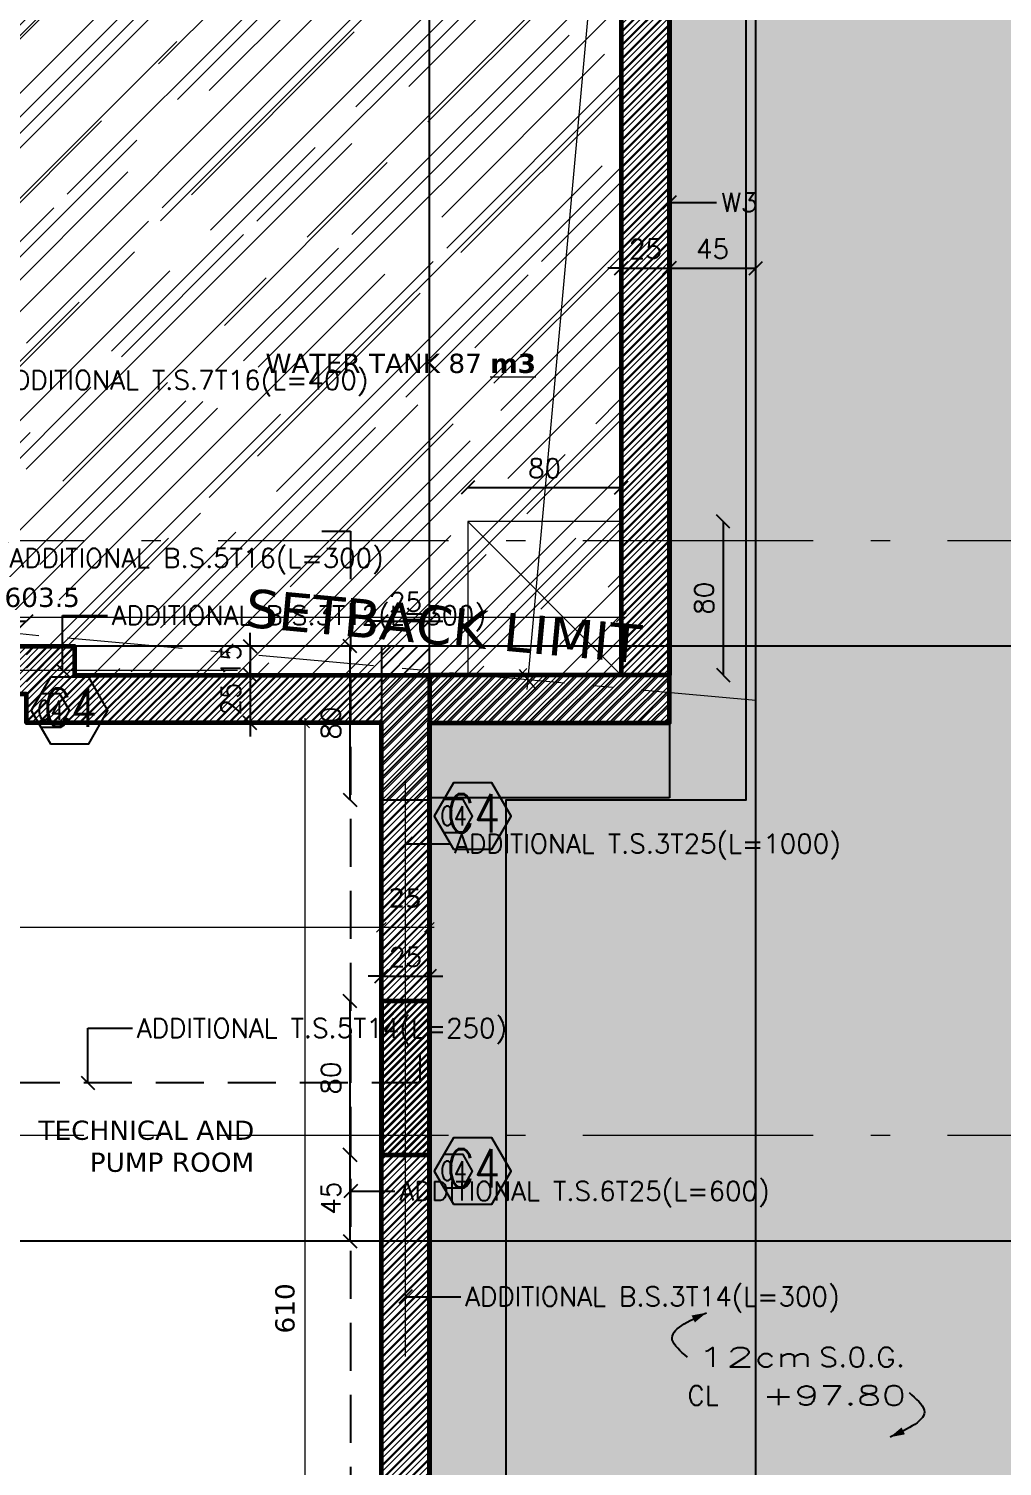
# Model space of a CAD drawing. Header units: inches. Extents: x -48 to 777, y -156 to 510.
# Drawn here: x 603.34 to 608.41, y 249.79 to 257.28 of the extents above; entities that cross this region are included whole.
import ezdxf
from ezdxf.enums import TextEntityAlignment as Align

# ---------------------------------------------------------------- set-up
doc = ezdxf.new("R2010")
doc.units = ezdxf.units.IN
doc.header["$MEASUREMENT"] = 0
doc.set_wipeout_variables(frame=1)
doc.linetypes.add('ACAD_ISO10W100', pattern=[18, 12, -3, 0, -3])
doc.linetypes.add('HIDDEN', pattern=[0.375, 0.25, -0.125])
doc.layers.get('Defpoints').update_dxf_attribs({"lineweight": 5})
for name, color, linetype, lineweight in [('A-AXIS ST', 251, 'ACAD_ISO10W100', 5), ('A-DIM', 9, 'Continuous', 5), ('A-HIDDEN', 254, 'HIDDEN', 5), ('A-LEVELS', 139, 'Continuous', 20), ('A-LIMIT LOT', 235, 'ACAD_ISO10W100', 20), ('A-PILLARS', 1, 'Continuous', 60), ('A-TEXT', 50, 'Continuous', 15), ('H-GLASS', 111, 'Continuous', 5), ('H-PILLARS', 61, 'Continuous', 5), ('str-col-dimension', 6, 'Continuous', 50), ('str-raft-bottom', 1, 'Continuous', 5), ('str-shaft', 1, 'Continuous', 5)]:
    doc.layers.add(name, color=color, linetype=linetype, lineweight=lineweight)
doc.layers.add('HH-DARK GREY', color=7, linetype='Continuous', lineweight=5, true_color=0x404040)
for name, color, linetype in [('pts pc', 7, 'Continuous'), ('Str-Axes', 8, 'Continuous'), ('str-basement2', 5, 'Continuous'), ('str-col-hatch', 8, 'Continuous'), ('str-COL-TAG-100', 1, 'Continuous'), ('str-COL-TAG-50', 7, 'Continuous'), ('str-columns', 3, 'Continuous'), ('str-raft', 5, 'Continuous'), ('str-slab-top', 1, 'Continuous'), ('str-walls', 5, 'Continuous')]:
    doc.layers.add(name, color=color, linetype=linetype)
doc.styles.add('2mm', font='simplex.shx', dxfattribs={"height": 0.5})
doc.styles.add('ROMAN', font='ROMANS.SHX')
doc.styles.add('ROMAND', font='verdana.ttf')
doc.styles.add('ROMANS', font='romans__.ttf', dxfattribs={"height": 0.14})
doc.dimstyles.new('M-1.100', dxfattribs={"dimtxt": 0.2, "dimasz": 0.1, "dimexe": 0.05, "dimexo": 0.05, "dimgap": 0.1, "dimtad": 1, "dimlfac": 100, "dimrnd": 0.5, "dimzin": 9, "dimdsep": 46, "dimtxsty": 'ROMAND', "dimblk": 'OBLIQUE', "dimcen": 1, "dimdle": 0.05, "dimclrd": 256, "dimclre": 256, "dimclrt": 2, "dimadec": 0, "dimazin": 0, "dimtfac": 0.666667, "dimtmove": 2, "dimatfit": 3, "dimfxl": 0.04, "dimtolj": 1, "dimtzin": 5, "dimlwd": -1, "dimlwe": -1, "dimarcsym": 0})
doc.dimstyles.new('M-1.50', dxfattribs={"dimtxt": 0.1, "dimasz": 0.05, "dimexe": 0.025, "dimexo": 0.025, "dimgap": 0.05, "dimtad": 1, "dimlfac": 100, "dimrnd": 0.5, "dimzin": 9, "dimdsep": 46, "dimtxsty": 'ROMAND', "dimblk": 'OBLIQUE', "dimcen": 1, "dimdle": 0.025, "dimclrd": 256, "dimclre": 256, "dimclrt": 2, "dimadec": 0, "dimazin": 0, "dimtfac": 0.666667, "dimtmove": 2, "dimatfit": 3, "dimfxl": 0.04, "dimtolj": 1, "dimtzin": 5, "dimlwd": -1, "dimlwe": -1, "dimarcsym": 0})
doc.dimstyles.new('structure', dxfattribs={"dimtxt": 0.1, "dimasz": 0.07, "dimexe": 0.18, "dimexo": 1, "dimgap": 0.05, "dimtad": 1, "dimdec": 1, "dimlfac": 100, "dimrnd": 0.5, "dimdsep": 46, "dimtxsty": 'ROMAN', "dimblk1": 'OBLIQUE', "dimblk2": 'OBLIQUE', "dimsah": 1, "dimcen": 0.009, "dimse1": 1, "dimse2": 1, "dimclrd": 4, "dimclre": 9, "dimclrt": 1, "dimadec": 0, "dimazin": 0, "dimtfac": 0.066667, "dimtdec": 1, "dimtix": 1, "dimtmove": 2, "dimatfit": 3, "dimldrblk": 'OBLIQUE', "dimfxl": 0.18, "dimtolj": 1, "dimarcsym": 0})
pattern_1 = [(45, (0, 99), (-0.0176776695, 0.0176776695), [])]

# ---------------------------------------------------------------- blocks, each defined once
blk = doc.blocks.new('_Oblique')
at = {"color": 0, "linetype": 'ByBlock', "lineweight": -2}
blk.add_line((-0.5, -0.5), (0.5, 0.5), dxfattribs=at)
blk = doc.blocks.new('*D413')
at = {"layer": 'A-DIM', "transparency": 16777216}
for p, q in [((605.1767, 252.3713), (605.1767, 252.6191)), ((605.4267, 252.3831), (605.4267, 252.6191)), ((605.1517, 252.5941), (605.4517, 252.5941))]:
    blk.add_line(p, q, dxfattribs=at)
at = {"layer": 'Defpoints', "color": 0, "transparency": 16777216}
for p in [(605.4267, 252.5941), (605.1767, 252.3463), (605.4267, 252.3581)]:
    blk.add_point(p, dxfattribs=at)
at = {"layer": 'A-DIM', "transparency": 16777216, "xscale": 0.05, "yscale": 0.05, "zscale": 0.05, "rotation": 180}
blk.add_blockref('_Oblique', (605.1767, 252.5941), dxfattribs=at)
at = {"layer": 'A-DIM', "transparency": 16777216, "xscale": 0.05, "yscale": 0.05, "zscale": 0.05}
blk.add_blockref('_Oblique', (605.4267, 252.5941), dxfattribs=at)
at = {"layer": 'A-DIM', "color": 2, "transparency": 16777216, "insert": (605.3017, 252.7462), "char_height": 0.1, "attachment_point": 5, "style": 'ROMAND'}
blk.add_mtext('\\A1;25', dxfattribs=at)
blk = doc.blocks.new('*D972')
at = {"layer": 'A-DIM', "transparency": 16777216}
blk.add_line((-315972.6083, -27892.2626), (-315973.5126, -27902.2748), dxfattribs=at)
at = {"layer": 'Defpoints', "color": 0, "transparency": 16777216}
for p in [(-315972.6128, -27892.3124), (-315973.5081, -27902.225), (-315973.5081, -27902.225)]:
    blk.add_point(p, dxfattribs=at)
at = {"layer": 'A-DIM', "transparency": 16777216, "xscale": 0.1, "yscale": 0.1, "zscale": 0.1}
for p, rotation in [((-315972.6128, -27892.3124), 84.83901183355006), ((-315973.5081, -27902.225), 264.8390118335501)]:
    blk.add_blockref('_Oblique', p, dxfattribs=dict(at, rotation=rotation))
at = {"layer": 'A-DIM', "color": 2, "transparency": 16777216, "insert": (-315973.33, -27897.8762), "char_height": 0.2, "attachment_point": 5, "rotation": 84.83901, "style": 'ROMAND'}
blk.add_mtext('\\A1;1000', dxfattribs=at)
blk = doc.blocks.new('*D980')
at = {"layer": 'A-DIM', "transparency": 16777216}
for p, q in [((598.6767, 251.5575), (598.6767, 252.6191)), ((605.1768, 252.2757), (605.1768, 252.6191)), ((598.6517, 252.5941), (605.2018, 252.5941))]:
    blk.add_line(p, q, dxfattribs=at)
at = {"layer": 'Defpoints', "color": 0, "transparency": 16777216}
for p in [(605.1768, 252.5941), (605.1768, 252.2507), (598.6767, 251.5325)]:
    blk.add_point(p, dxfattribs=at)
at = {"layer": 'A-DIM', "transparency": 16777216, "xscale": 0.05, "yscale": 0.05, "zscale": 0.05, "rotation": 180}
blk.add_blockref('_Oblique', (598.6767, 252.5941), dxfattribs=at)
at = {"layer": 'A-DIM', "transparency": 16777216, "xscale": 0.05, "yscale": 0.05, "zscale": 0.05}
blk.add_blockref('_Oblique', (605.1768, 252.5941), dxfattribs=at)
at = {"layer": 'A-DIM', "color": 2, "transparency": 16777216, "insert": (601.9268, 252.6962), "char_height": 0.1, "attachment_point": 5, "style": 'ROMAND'}
blk.add_mtext('\\A1;650', dxfattribs=at)
blk = doc.blocks.new('*D995')
at = {"layer": 'A-DIM', "transparency": 16777216}
for p, q in [((604.7769, 253.6835), (604.7769, 247.5334)), ((605.1545, 253.6585), (604.7519, 253.6585)), ((605.1518, 247.5584), (604.7519, 247.5584))]:
    blk.add_line(p, q, dxfattribs=at)
at = {"layer": 'Defpoints', "color": 0, "transparency": 16777216}
for p in [(605.1795, 253.6585), (604.7769, 247.5584), (605.1768, 247.5584)]:
    blk.add_point(p, dxfattribs=at)
at = {"layer": 'A-DIM', "transparency": 16777216, "xscale": 0.05, "yscale": 0.05, "zscale": 0.05}
for p, rotation in [((604.7769, 253.6585), 90), ((604.7769, 247.5584), 270)]:
    blk.add_blockref('_Oblique', p, dxfattribs=dict(at, rotation=rotation))
at = {"layer": 'A-DIM', "color": 2, "transparency": 16777216, "insert": (604.6748, 250.6085), "char_height": 0.1, "attachment_point": 5, "rotation": 90, "style": 'ROMAND'}
blk.add_mtext('\\A1;610', dxfattribs=at)
blk = doc.blocks.new('*D997')
at = {"layer": 'A-DIM', "transparency": 16777216}
for p, q in [((600.3664, 254.21), (606.4519, 254.21)), ((600.3914, 254.0834), (600.3914, 254.235)), ((606.4269, 254.0836), (606.4269, 254.235))]:
    blk.add_line(p, q, dxfattribs=at)
at = {"layer": 'Defpoints', "color": 0, "transparency": 16777216}
for p in [(606.4269, 254.21), (600.3914, 254.0584), (606.4269, 254.0586)]:
    blk.add_point(p, dxfattribs=at)
at = {"layer": 'A-DIM', "transparency": 16777216, "xscale": 0.05, "yscale": 0.05, "zscale": 0.05, "rotation": 180}
blk.add_blockref('_Oblique', (600.3914, 254.21), dxfattribs=at)
at = {"layer": 'A-DIM', "transparency": 16777216, "xscale": 0.05, "yscale": 0.05, "zscale": 0.05}
blk.add_blockref('_Oblique', (606.4269, 254.21), dxfattribs=at)
at = {"layer": 'A-DIM', "color": 2, "transparency": 16777216, "insert": (603.4091, 254.3121), "char_height": 0.1, "attachment_point": 5, "style": 'ROMAND'}
blk.add_mtext('\\A1;603.5', dxfattribs=at)
blk = doc.blocks.new('tags')
at = {"layer": 'str-COL-TAG-100', "color": 2}
blk.add_lwpolyline([(0.125, -0.2616), (0.325, -0.2616), (0.425, -0.0884), (0.325, 0.0848), (0.125, 0.0848), (0.025, -0.0884)], close=True, dxfattribs=at)
at = {"layer": 'str-COL-TAG-50', "color": 2}
blk.add_lwpolyline([(0.075, -0.175), (0.175, -0.175), (0.225, -0.0884), (0.175, -0.0018), (0.075, -0.0018), (0.025, -0.0884)], close=True, dxfattribs=at)
at = {"layer": 'str-COL-TAG-100', "color": 1, "style": 'ROMANS', "width": 0.699426}
blk.add_attdef('NUMBER', text='', height=0.2, dxfattribs=at).set_placement((0.0918, -0.1741), (0.3679, -0.1741), align=Align.FIT)
at = {"layer": 'str-COL-TAG-50', "color": 1, "style": 'ROMANS', "width": 0.697102}
blk.add_attdef('NUMBER', text='', height=0.1, dxfattribs=at).set_placement((0.0562, -0.1375), (0.1938, -0.1375), align=Align.FIT)
blk = doc.blocks.new('*D1421')
at = {"layer": 'Defpoints', "color": 0, "transparency": 16777216}
for p in [(606.4265, 254.8855), (605.6265, 254.7083), (606.4265, 254.7083)]:
    blk.add_point(p, dxfattribs=at)
at = {"layer": 'str-basement2', "color": 4, "lineweight": -2, "transparency": 16777216}
blk.add_line((605.6265, 254.8855), (606.4265, 254.8855), dxfattribs=at)
at = {"layer": 'str-basement2', "color": 4, "lineweight": -2, "transparency": 16777216, "xscale": 0.07, "yscale": 0.07, "zscale": 0.07, "rotation": 180}
blk.add_blockref('_Oblique', (605.6265, 254.8855), dxfattribs=at)
at = {"layer": 'str-basement2', "color": 4, "lineweight": -2, "transparency": 16777216, "xscale": 0.07, "yscale": 0.07, "zscale": 0.07}
blk.add_blockref('_Oblique', (606.4265, 254.8855), dxfattribs=at)
at = {"layer": 'str-basement2', "color": 1, "transparency": 16777216, "insert": (606.0265, 254.9855), "char_height": 0.1, "attachment_point": 5, "style": 'ROMAN'}
blk.add_mtext('\\A1;80', dxfattribs=at)
blk = doc.blocks.new('*D1422')
at = {"layer": 'Defpoints', "color": 0, "transparency": 16777216}
for p in [(605.6265, 254.7083), (605.6265, 253.9083), (606.9576, 253.9083)]:
    blk.add_point(p, dxfattribs=at)
at = {"layer": 'str-basement2', "color": 4, "lineweight": -2, "transparency": 16777216}
blk.add_line((606.9576, 254.7083), (606.9576, 253.9083), dxfattribs=at)
at = {"layer": 'str-basement2', "color": 4, "lineweight": -2, "transparency": 16777216, "xscale": 0.07, "yscale": 0.07, "zscale": 0.07}
for p, rotation in [((606.9576, 254.7083), 90), ((606.9576, 253.9083), 270)]:
    blk.add_blockref('_Oblique', p, dxfattribs=dict(at, rotation=rotation))
at = {"layer": 'str-basement2', "color": 1, "transparency": 16777216, "insert": (606.8576, 254.3083), "char_height": 0.1, "attachment_point": 5, "rotation": 90, "style": 'ROMAN'}
blk.add_mtext('\\A1;80', dxfattribs=at)
blk = doc.blocks.new('DALLE-P')
at = {"color": 5}
for points in [[(-4.659, 3.291, 0, 0.4, 0), (-5.346, 2.966, 0.4, 0.4, 0)], [(4.908, -3.191, 0, 0.4, 0), (5.596, -2.866, 0.4, 0.4, 0)]]:
    blk.add_lwpolyline(points, format="xyseb", dxfattribs=at)
for points in [[(-5.647, 0.973), (-6.437, 1.884), (-4.659, 3.291)], [(5.896, -0.873), (6.687, -1.785), (4.908, -3.191)]]:
    blk.add_spline(points, degree=3, dxfattribs=at)
at = {"color": 1, "style": 'ROMANS', "width": 1.302339}
blk.add_text('cm', height=1, dxfattribs=at).set_placement((-2.147, 0.473), (0.853, 0.473), align=Align.FIT)
at = {"color": 1, "style": 'ROMANS'}
blk.add_text('CL', height=1, dxfattribs=at).set_placement((-5.647, -1.527))
for tag, width, p, p2 in [('SLABTHICKNESS', 1.557299, (-5.147, 0.473), (-2.147, 0.473)), ('SLABTYPE', 1.86013, (1.204, 0.473), (5.704, 0.473)), ('CONCRETELEVEL', 1.620528, (-1.746, -1.527), (5.754, -1.527))]:
    blk.add_attdef(tag, text='', height=1, dxfattribs=dict(at, width=width)).set_placement(p, p2, align=Align.FIT)
blk = doc.blocks.new('*D1487')
at = {"layer": 'Defpoints', "color": 0, "transparency": 16777216}
for p in [(603.3268, 254.1892), (602.5268, 254.0584), (603.3268, 254.0584)]:
    blk.add_point(p, dxfattribs=at)
at = {"layer": 'str-col-dimension', "color": 4, "lineweight": -2, "transparency": 16777216}
blk.add_line((602.5268, 254.1892), (603.3268, 254.1892), dxfattribs=at)
at = {"layer": 'str-col-dimension', "color": 4, "lineweight": -2, "transparency": 16777216, "xscale": 0.07, "yscale": 0.07, "zscale": 0.07, "rotation": 180}
blk.add_blockref('_Oblique', (602.5268, 254.1892), dxfattribs=at)
at = {"layer": 'str-col-dimension', "color": 4, "lineweight": -2, "transparency": 16777216, "xscale": 0.07, "yscale": 0.07, "zscale": 0.07}
blk.add_blockref('_Oblique', (603.3268, 254.1892), dxfattribs=at)
at = {"layer": 'str-col-dimension', "color": 1, "transparency": 16777216, "insert": (602.9268, 254.2892), "char_height": 0.1, "attachment_point": 5, "style": 'ROMAN'}
blk.add_mtext('\\A1;80', dxfattribs=at)
blk = doc.blocks.new('*D1511')
at = {"layer": 'Defpoints', "color": 0, "transparency": 16777216}
for p in [(605.0131, 254.0583), (605.1768, 254.0583), (605.1768, 253.2583)]:
    blk.add_point(p, dxfattribs=at)
at = {"layer": 'str-col-dimension', "color": 4, "lineweight": -2, "transparency": 16777216}
blk.add_line((605.0131, 253.2583), (605.0131, 254.0583), dxfattribs=at)
at = {"layer": 'str-col-dimension', "color": 4, "lineweight": -2, "transparency": 16777216, "xscale": 0.07, "yscale": 0.07, "zscale": 0.07}
for p, rotation in [((605.0131, 254.0583), 90), ((605.0131, 253.2583), 270)]:
    blk.add_blockref('_Oblique', p, dxfattribs=dict(at, rotation=rotation))
at = {"layer": 'str-col-dimension', "color": 1, "transparency": 16777216, "insert": (604.9131, 253.6583), "char_height": 0.1, "attachment_point": 5, "rotation": 90, "style": 'ROMAN'}
blk.add_mtext('\\A1;80', dxfattribs=at)
blk = doc.blocks.new('*D1512')
at = {"layer": 'Defpoints', "color": 0, "transparency": 16777216}
for p in [(605.4268, 254.1891), (605.1768, 254.0583), (605.4268, 254.0583)]:
    blk.add_point(p, dxfattribs=at)
at = {"layer": 'str-col-dimension', "color": 4, "lineweight": -2, "transparency": 16777216}
for p, q in [((605.1768, 254.1891), (605.1068, 254.1891)), ((605.1768, 254.1891), (605.4268, 254.1891)), ((605.4268, 254.1891), (605.4968, 254.1891))]:
    blk.add_line(p, q, dxfattribs=at)
at = {"layer": 'str-col-dimension', "color": 4, "lineweight": -2, "transparency": 16777216, "xscale": 0.07, "yscale": 0.07, "zscale": 0.07}
blk.add_blockref('_Oblique', (605.1768, 254.1891), dxfattribs=at)
at = {"layer": 'str-col-dimension', "color": 4, "lineweight": -2, "transparency": 16777216, "xscale": 0.07, "yscale": 0.07, "zscale": 0.07, "rotation": 180}
blk.add_blockref('_Oblique', (605.4268, 254.1891), dxfattribs=at)
at = {"layer": 'str-col-dimension', "color": 1, "transparency": 16777216, "insert": (605.3018, 254.2891), "char_height": 0.1, "attachment_point": 5, "style": 'ROMAN'}
blk.add_mtext('\\A1;25', dxfattribs=at)
blk = doc.blocks.new('*D1513')
at = {"layer": 'Defpoints', "color": 0, "transparency": 16777216}
for p in [(605.0131, 252.2086), (605.1768, 252.2086), (605.1768, 251.4086)]:
    blk.add_point(p, dxfattribs=at)
at = {"layer": 'str-col-dimension', "color": 4, "lineweight": -2, "transparency": 16777216}
blk.add_line((605.0131, 251.4086), (605.0131, 252.2086), dxfattribs=at)
at = {"layer": 'str-col-dimension', "color": 4, "lineweight": -2, "transparency": 16777216, "xscale": 0.07, "yscale": 0.07, "zscale": 0.07}
for p, rotation in [((605.0131, 252.2086), 90), ((605.0131, 251.4086), 270)]:
    blk.add_blockref('_Oblique', p, dxfattribs=dict(at, rotation=rotation))
at = {"layer": 'str-col-dimension', "color": 1, "transparency": 16777216, "insert": (604.9131, 251.8086), "char_height": 0.1, "attachment_point": 5, "rotation": 90, "style": 'ROMAN'}
blk.add_mtext('\\A1;80', dxfattribs=at)
blk = doc.blocks.new('*D1514')
at = {"layer": 'Defpoints', "color": 0, "transparency": 16777216}
for p in [(605.4268, 252.3393), (605.1768, 252.2086), (605.4268, 252.2086)]:
    blk.add_point(p, dxfattribs=at)
at = {"layer": 'str-col-dimension', "color": 4, "lineweight": -2, "transparency": 16777216}
for p, q in [((605.1768, 252.3393), (605.1068, 252.3393)), ((605.1768, 252.3393), (605.4268, 252.3393)), ((605.4268, 252.3393), (605.4968, 252.3393))]:
    blk.add_line(p, q, dxfattribs=at)
at = {"layer": 'str-col-dimension', "color": 4, "lineweight": -2, "transparency": 16777216, "xscale": 0.07, "yscale": 0.07, "zscale": 0.07}
blk.add_blockref('_Oblique', (605.1768, 252.3393), dxfattribs=at)
at = {"layer": 'str-col-dimension', "color": 4, "lineweight": -2, "transparency": 16777216, "xscale": 0.07, "yscale": 0.07, "zscale": 0.07, "rotation": 180}
blk.add_blockref('_Oblique', (605.4268, 252.3393), dxfattribs=at)
at = {"layer": 'str-col-dimension', "color": 1, "transparency": 16777216, "insert": (605.3018, 252.4393), "char_height": 0.1, "attachment_point": 5, "style": 'ROMAN'}
blk.add_mtext('\\A1;25', dxfattribs=at)
blk = doc.blocks.new('*D1526')
at = {"layer": 'Defpoints', "color": 0, "transparency": 16777216}
for p in [(605.0131, 251.4086), (605.1768, 251.4086), (605.1768, 250.9584)]:
    blk.add_point(p, dxfattribs=at)
at = {"layer": 'str-col-dimension', "color": 4, "lineweight": -2, "transparency": 16777216}
blk.add_line((605.0131, 250.9584), (605.0131, 251.4086), dxfattribs=at)
at = {"layer": 'str-col-dimension', "color": 4, "lineweight": -2, "transparency": 16777216, "xscale": 0.07, "yscale": 0.07, "zscale": 0.07}
for p, rotation in [((605.0131, 251.4086), 90), ((605.0131, 250.9584), 270)]:
    blk.add_blockref('_Oblique', p, dxfattribs=dict(at, rotation=rotation))
at = {"layer": 'str-col-dimension', "color": 1, "transparency": 16777216, "insert": (604.9131, 251.1835), "char_height": 0.1, "attachment_point": 5, "rotation": 90, "style": 'ROMAN'}
blk.add_mtext('\\A1;45', dxfattribs=at)
blk = doc.blocks.new('*D1995')
at = {"layer": 'Defpoints', "color": 0, "transparency": 16777216}
for p in [(604.4921, 254.0583), (604.4921, 253.9084), (604.4921, 253.9084)]:
    blk.add_point(p, dxfattribs=at)
at = {"layer": 'str-col-dimension', "color": 4, "lineweight": -2, "transparency": 16777216}
for p, q in [((604.4921, 254.0583), (604.4921, 254.1283)), ((604.4921, 254.0583), (604.4921, 253.9084)), ((604.4921, 253.9084), (604.4921, 253.8384))]:
    blk.add_line(p, q, dxfattribs=at)
at = {"layer": 'str-col-dimension', "color": 4, "lineweight": -2, "transparency": 16777216, "xscale": 0.07, "yscale": 0.07, "zscale": 0.07}
for p, rotation in [((604.4921, 254.0583), 269.9940535764738), ((604.4921, 253.9084), 89.99405357647383)]:
    blk.add_blockref('_Oblique', p, dxfattribs=dict(at, rotation=rotation))
at = {"layer": 'str-col-dimension', "color": 1, "transparency": 16777216, "insert": (604.3921, 253.9833), "char_height": 0.1, "attachment_point": 5, "rotation": 89.99405, "style": 'ROMAN'}
blk.add_mtext('\\A1;15', dxfattribs=at)
blk = doc.blocks.new('*D1996')
at = {"layer": 'Defpoints', "color": 0, "transparency": 16777216}
for p in [(604.4921, 253.9084), (604.4921, 253.6585), (604.4921, 253.6585)]:
    blk.add_point(p, dxfattribs=at)
at = {"layer": 'str-col-dimension', "color": 4, "lineweight": -2, "transparency": 16777216}
for p, q in [((604.4921, 253.9084), (604.4921, 253.9784)), ((604.4921, 253.9084), (604.4921, 253.6585)), ((604.4921, 253.6585), (604.4921, 253.5885))]:
    blk.add_line(p, q, dxfattribs=at)
at = {"layer": 'str-col-dimension', "color": 4, "lineweight": -2, "transparency": 16777216, "xscale": 0.07, "yscale": 0.07, "zscale": 0.07}
for p, rotation in [((604.4921, 253.9084), 269.9994501563725), ((604.4921, 253.6585), 89.99945015637248)]:
    blk.add_blockref('_Oblique', p, dxfattribs=dict(at, rotation=rotation))
at = {"layer": 'str-col-dimension', "color": 1, "transparency": 16777216, "insert": (604.3921, 253.7834), "char_height": 0.1, "attachment_point": 5, "rotation": 89.99945, "style": 'ROMAN'}
blk.add_mtext('\\A1;25', dxfattribs=at)
blk = doc.blocks.new('*D1997')
at = {"layer": 'Defpoints', "color": 0, "transparency": 16777216}
for p in [(606.4268, 256.0284), (606.6768, 256.0284), (606.6768, 256.0284)]:
    blk.add_point(p, dxfattribs=at)
at = {"layer": 'str-col-dimension', "color": 4, "lineweight": -2, "transparency": 16777216}
for p, q in [((606.4268, 256.0284), (606.3568, 256.0284)), ((606.4268, 256.0284), (606.6768, 256.0284)), ((606.6768, 256.0284), (606.7468, 256.0284))]:
    blk.add_line(p, q, dxfattribs=at)
at = {"layer": 'str-col-dimension', "color": 4, "lineweight": -2, "transparency": 16777216, "xscale": 0.07, "yscale": 0.07, "zscale": 0.07}
for p, rotation in [((606.4268, 256.0284), 0.0009646438703025949), ((606.6768, 256.0284), 180.0009646438703)]:
    blk.add_blockref('_Oblique', p, dxfattribs=dict(at, rotation=rotation))
at = {"layer": 'str-col-dimension', "color": 1, "transparency": 16777216, "insert": (606.5518, 256.1284), "char_height": 0.1, "attachment_point": 5, "rotation": 0.00096, "style": 'ROMAN'}
blk.add_mtext('\\A1;25', dxfattribs=at)
blk = doc.blocks.new('*D1998')
at = {"layer": 'Defpoints', "color": 0, "transparency": 16777216}
for p in [(606.6768, 256.0284), (607.1268, 256.0284), (607.1268, 256.0284)]:
    blk.add_point(p, dxfattribs=at)
at = {"layer": 'str-col-dimension', "color": 4, "lineweight": -2, "transparency": 16777216}
blk.add_line((606.6768, 256.0284), (607.1268, 256.0284), dxfattribs=at)
at = {"layer": 'str-col-dimension', "color": 4, "lineweight": -2, "transparency": 16777216, "xscale": 0.07, "yscale": 0.07, "zscale": 0.07, "rotation": 180}
blk.add_blockref('_Oblique', (606.6768, 256.0284), dxfattribs=at)
at = {"layer": 'str-col-dimension', "color": 4, "lineweight": -2, "transparency": 16777216, "xscale": 0.07, "yscale": 0.07, "zscale": 0.07}
blk.add_blockref('_Oblique', (607.1268, 256.0284), dxfattribs=at)
at = {"layer": 'str-col-dimension', "color": 1, "transparency": 16777216, "insert": (606.9018, 256.1284), "char_height": 0.1, "attachment_point": 5, "style": 'ROMAN'}
blk.add_mtext('\\A1;45', dxfattribs=at)
blk = doc.blocks.new('LOT 688  TOPOGRAPHIC PLAN')
at = {"layer": 'A-LEVELS', "linetype": 'Continuous'}
for points in [[(-315975.85283, -27898.46847), (-315975.41301, -27898.87507), (-315974.98815, -27899.32357), (-315974.59088, -27899.7661), (-315974.23382, -27900.1548), (-315973.92959, -27900.44179), (-315973.80123, -27900.53219), (-315973.69082, -27900.57921), (-315973.59993, -27900.57687), (-315973.53013, -27900.51918), (-315973.48259, -27900.40109), (-315973.4536, -27900.22815), (-315973.4239, -27899.76759), (-315973.38598, -27899.23773), (-315973.28473, -27898.73891)], [(-315976.24323, -27905.07662), (-315975.60733, -27904.84201), (-315974.95799, -27904.64593), (-315973.63177, -27904.33455), (-315970.95685, -27903.79566), (-315969.62603, -27903.51344), (-315968.97279, -27903.33161), (-315968.32633, -27903.08928), (-315967.6777, -27902.87668), (-315967.35432, -27902.81936), (-315967.032, -27902.80783), (-315966.38605, -27902.8839), (-315965.72991, -27903.01567), (-315965.05342, -27903.11142)]]:
    blk.add_lwpolyline(points, dxfattribs=at)
at = {"layer": 'pts pc', "linetype": 'Continuous'}
for points in [[(-315972.7655, -27902.13852), (-315973.4687, -27901.42774)], [(-315972.76171, -27901.43153), (-315973.47249, -27902.13473)]]:
    blk.add_lwpolyline(points, dxfattribs=at)
at = {"layer": 'pts pc', "color": 1, "insert": (-315972.61577, -27901.53581), "char_height": 0.5, "width": 3.0714286, "attachment_point": 1, "rotation": 359.692852, "style": '2mm'}
blk.add_mtext('\\Fsimplex.shx;\\W1.0000000000;\\T1.0000000000;\\o\\l97.303', dxfattribs=at)
at = {"linetype": 'Continuous'}
blk.add_wipeout([(-315996.80172, -27893.57917), (-315969.32038, -27896.23659), (-315969.32038, -27930.53073), (-315964.08799, -27936.87852), (-315964.6636, -27941.43051), (-315970.22923, -27937.16678), (-315985.1164, -27950.2257)], dxfattribs=at).dxf.layer = 'A-LIMIT LOT'
at = {"layer": 'A-HIDDEN', "linetype": 'ACAD_ISO10W100', "ltscale": 0.05}
blk.add_lwpolyline([(-315992.30527, -27900.52725), (-315983.21966, -27944.57125), (-315970.69258, -27933.58259), (-315972.32038, -27931.60779), (-315972.32038, -27902.3323)], close=True, dxfattribs=at)
at = {"layer": 'A-TEXT', "insert": (-315974.96795, -27901.74842), "char_height": 0.2, "width": 71.8076328, "attachment_point": 1, "rotation": 354.696245, "style": 'ROMAND'}
blk.add_mtext('SETBACK LIMIT', dxfattribs=at)
at = {"layer": 'A-DIM'}
dim = blk.add_linear_dim(base=(-315973.5081, -27902.22502), p1=(-315972.61278, -27892.31237), p2=(-315973.5081, -27902.22502), angle=264.839012, text='1000', dimstyle='M-1.100', dxfattribs=at)
dim.commit()
dim.dimension.update_dxf_attribs({"geometry": '*D972', "text_midpoint": (-315973.33003, -27897.87624), "dimtype": 129})

msp = doc.modelspace()

# ---------------------------------------------------------------- block references
at = {"layer": 'A-TEXT'}
msp.add_blockref('LOT 688  TOPOGRAPHIC PLAN', (316579.44716, 28156.10823), dxfattribs=at)

# ---------------------------------------------------------------- next in the draw order: hatches: boundary and pattern name
at = {"layer": 'H-GLASS'}
h = msp.add_hatch(dxfattribs=at)
h.set_pattern_fill('AR-RROOF', color=256, scale=0.3, angle=45)
h.set_pattern_definition([(45, (0, 99), (0.25455844, 0.67882251), [4.5, -0.6, 1.5, -0.3]), (45, (0.17607, 99.3882), (-0.49426764, 0.07000357), [0.9, -0.099, 1.8, -0.225]), (45, (-0.07425, 99.28638), (0.960958116, 1.24521504), [2.4, -0.42, 1.2, -0.3])])
h.paths.add_polyline_path([(600.37848, 254.0584), (600.37848, 257.55834), (606.4268, 257.55831), (606.42647, 253.9083), (603.57678, 253.90847), (603.57678, 254.05831)])
at = {"layer": 'H-PILLARS'}
h = msp.add_hatch(dxfattribs=at)
h.set_pattern_fill('ANSI31', color=256, scale=0.2, angle=90)
h.set_pattern_definition([(135, (-143.491753, -76.210882), (-0.0176776695, -0.0176776695), [])])
edge = h.paths.add_edge_path()
edge.add_line((600.92678, 228.60688), (600.92678, 228.15688))
edge.add_arc((604.37678, 228.15688), 3.45, 180, 270)
edge.add_line((604.37678, 224.70688), (610.77962, 224.70688))
edge.add_line((610.77962, 224.70688), (610.07678, 225.55955))
edge.add_line((610.07678, 225.55955), (610.07678, 259.87647))
edge.add_line((610.07678, 259.87647), (609.87678, 259.89581))
edge.add_line((609.87678, 259.89581), (609.87678, 225.48774))
edge.add_line((609.87678, 225.48774), (610.35557, 224.90688))
edge.add_line((610.35557, 224.90688), (604.37678, 224.90688))
edge.add_arc((604.37678, 228.15688), 3.25, 180, 270, ccw=False)
edge.add_line((601.12678, 228.15688), (601.12678, 228.60688))
edge.add_line((601.12678, 228.60688), (600.92678, 228.60688))
h = msp.add_hatch(dxfattribs=at)
h.set_pattern_fill('ANSI31', color=256, scale=0.2)
h.set_pattern_definition(pattern_1)
h.paths.add_polyline_path([(589.47678, 253.80841), (589.47678, 257.80848), (606.6768, 257.80831), (606.67686, 253.90829), (606.42686, 253.90829), (606.4268, 257.55831), (589.72678, 257.55831), (589.72678, 253.80848)])
h = msp.add_hatch(dxfattribs=at)
h.set_pattern_fill('ANSI31', color=256, scale=0.2)
h.set_pattern_definition(pattern_1)
h.paths.add_polyline_path([(599.57678, 253.80843), (599.57678, 254.05836), (603.57678, 254.05836), (603.57678, 253.90847), (605.42678, 253.90827), (605.42678, 246.60861), (607.12678, 246.60861), (607.12678, 242.05688), (605.57678, 242.05688), (605.57678, 228.60688), (600.92678, 228.60688), (600.92678, 228.85688), (605.32678, 228.85688), (605.32678, 242.30688), (606.87678, 242.30688), (606.87678, 246.35845), (605.17678, 246.35845), (605.17685, 253.65849), (603.32679, 253.65851), (603.32678, 253.80842)])
h = msp.add_hatch(dxfattribs=at)
h.set_pattern_fill('ANSI31', color=256, scale=0.2)
h.set_pattern_definition([(45, (0.3, 99), (-0.0176776695, 0.0176776695), [])])
h.paths.add_polyline_path([(605.42678, 253.65849), (606.67686, 253.65849), (606.67686, 253.90829), (605.42678, 253.90829)])
h = msp.add_hatch(dxfattribs=at)
h.set_pattern_fill('ANSI31', color=256, scale=0.2)
h.set_pattern_definition([(45, (52.808269, -70.619348), (-0.0176776695, 0.0176776695), [])])
h.paths.add_polyline_path([(605.1768, 251.40855), (605.4268, 251.40855), (605.4268, 252.20855), (605.1768, 252.20855)])
at = {"layer": 'HH-DARK GREY'}
h = msp.add_hatch(dxfattribs=at)
h.set_pattern_fill('EARTH', color=256, scale=2)
h.set_pattern_definition([(0, (-242.49175, -75.7109), (0.5, 0.5), [0.5, -0.5]), (0, (-242.49175, -75.5234), (0.5, 0.5), [0.5, -0.5]), (0, (-242.49175, -75.3359), (0.5, 0.5), [0.5, -0.5]), (90, (-242.42925, -75.2734), (-0.5, 0.5), [0.5, -0.5]), (90, (-242.24175, -75.2734), (-0.5, 0.5), [0.5, -0.5]), (90, (-242.05425, -75.2734), (-0.5, 0.5), [0.5, -0.5])])
edge = h.paths.add_edge_path()
edge.add_line((589.47678, 254.05845), (589.47678, 247.30845))
edge.add_line((589.47678, 247.30845), (589.97678, 247.30845))
edge.add_line((589.97678, 247.30845), (589.97678, 242.05688))
edge.add_line((589.97678, 242.05688), (592.77678, 242.05688))
edge.add_line((592.77678, 242.05688), (592.77678, 228.60688))
edge.add_line((592.77678, 228.60688), (597.22678, 228.60688))
edge.add_line((597.22678, 228.60688), (597.22678, 224.90688))
edge.add_line((597.22678, 224.90688), (590.66159, 224.90688))
edge.add_line((590.66159, 224.90688), (582.9059, 262.50387))
edge.add_line((582.9059, 262.50387), (609.87678, 259.89581))
edge.add_line((609.87678, 259.89581), (609.87678, 225.48774))
edge.add_line((609.87678, 225.48774), (610.35557, 224.90688))
edge.add_line((610.35557, 224.90688), (604.37678, 224.90688))
edge.add_arc((604.37678, 228.15688), 3.25, 180, 270, ccw=False)
edge.add_line((601.12678, 228.15688), (601.12678, 228.60688))
edge.add_line((601.12678, 228.60688), (605.57678, 228.60688))
edge.add_line((605.57678, 228.60688), (605.57678, 242.05688))
edge.add_line((605.57678, 242.05688), (607.12678, 242.05688))
edge.add_line((607.12678, 242.05688), (607.12678, 246.60861))
edge.add_line((607.12678, 246.60861), (605.42678, 246.60861))
edge.add_line((605.42678, 246.60861), (605.4268, 253.65849))
edge.add_line((605.4268, 253.65849), (606.67686, 253.65849))
edge.add_line((606.67686, 253.65849), (606.6768, 257.80831))
edge.add_line((606.6768, 257.80831), (589.47678, 257.80848))
edge.add_line((589.47678, 257.80848), (589.47671, 254.08973))
edge.add_line((589.47671, 254.08973), (589.47678, 254.05845))
at = {"layer": 'str-col-hatch'}
h = msp.add_hatch(dxfattribs=at)
h.set_pattern_fill('ANSI31', color=256, scale=0.4)
h.set_pattern_definition([(45, (-90.95301, 202.549063), (-0.035355339, 0.035355339), [])])
h.paths.add_polyline_path([(605.17679, 254.05831), (605.17679, 253.25831), (605.42679, 253.25831), (605.42679, 254.05831)])
h = msp.add_hatch(dxfattribs=at)
h.set_pattern_fill('ANSI31', color=256, scale=0.4)
h.set_pattern_definition([(45, (-90.953, 200.699306), (-0.035355339, 0.035355339), [])])
h.paths.add_polyline_path([(605.1768, 252.20855), (605.1768, 251.40855), (605.4268, 251.40855), (605.4268, 252.20855)])
at = {"layer": 'str-walls'}
h = msp.add_hatch(dxfattribs=at)
h.set_pattern_fill('ANSI31', color=8, scale=0.4)
h.paths.add_polyline_path([(589.47678, 255.30841), (589.47678, 257.80848), (606.6768, 257.80831), (606.67686, 253.90829), (606.42686, 253.90829), (606.4268, 257.55831), (589.72678, 257.55831), (589.72678, 255.30848)])
h = msp.add_hatch(dxfattribs=at)
h.set_pattern_fill('ANSI31', color=8, scale=0.4)
h.paths.add_polyline_path([(604.77678, 228.60688), (604.77678, 228.85688), (601.72678, 228.85688), (601.72678, 228.60688)])
h.paths.add_polyline_path([(605.57678, 233.65688), (605.32678, 233.65688), (605.32678, 228.85688), (605.57678, 228.85688)])
h.paths.add_polyline_path([(605.57678, 239.05688), (605.32678, 239.05688), (605.32678, 234.45688), (605.57678, 234.45688)])
h.paths.add_polyline_path([(605.57678, 239.85688), (605.57678, 242.05688), (605.32678, 242.05688), (605.32678, 239.85688)])
h.paths.add_polyline_path([(606.87678, 242.05688), (606.87678, 242.30688), (605.57678, 242.30688), (605.57678, 242.05688)])
h.paths.add_polyline_path([(607.12678, 245.80861), (606.87678, 245.80861), (606.87678, 242.85688), (607.12678, 242.85688)])
h.paths.add_polyline_path([(605.42678, 246.60861), (605.42678, 246.35845), (606.87678, 246.35845), (606.87678, 246.60861)])
h.paths.add_polyline_path([(605.42678, 251.40855), (605.17683, 251.40855), (605.17679, 247.55845), (605.42678, 247.55845)])
h.paths.add_polyline_path([(605.42678, 253.25831), (605.17685, 253.25831), (605.17684, 252.20855), (605.42678, 252.20855)])
h.paths.add_polyline_path([(603.32678, 254.05831), (603.32678, 253.80845), (602.52678, 253.80845), (602.52678, 254.05832), (599.57678, 254.05836), (599.57678, 253.80843), (603.32678, 253.80842), (603.32679, 253.65851), (605.17679, 253.65849), (605.17679, 253.9083), (603.57678, 253.90847), (603.56644, 254.05831)])
h = msp.add_hatch(dxfattribs=at)
h.set_pattern_fill('ANSI31', color=8, scale=0.4)
h.paths.add_polyline_path([(605.42678, 253.65849), (606.67686, 253.65849), (606.67686, 253.90829), (605.42678, 253.90829)])

# ---------------------------------------------------------------- next in the draw order: linework, layer by layer
at = {"layer": 'A-AXIS ST', "ltscale": 0.1}
for p, q in [((605.42678, 221.25688), (605.42678, 260.35831)), ((607.12678, 221.25688), (607.12678, 260.35831)), ((613.12678, 254.60831), (583.32678, 254.60831)), ((613.12678, 251.50845), (583.32678, 251.50845))]:
    msp.add_line(p, q, dxfattribs=at)
at = {"layer": 'A-PILLARS'}
msp.add_lwpolyline([(609.87678, 259.89581), (609.87678, 225.48774), (610.35557, 224.90688), (604.37678, 224.90688, -0.4142136), (601.12678, 228.15688), (601.12678, 228.60688), (605.57678, 228.60688), (605.57678, 242.05688), (607.12678, 242.05688), (607.12678, 246.60861), (605.42678, 246.60861), (605.4268, 253.65849), (606.67686, 253.65849), (606.6768, 257.80831)], format="xyb", dxfattribs=at)
for points in [[(589.47678, 253.80841), (589.47678, 257.80848), (606.6768, 257.80831), (606.67686, 253.90829), (606.42686, 253.90829), (606.4268, 257.55831), (589.72678, 257.55831), (589.72678, 253.80848)], [(599.57678, 253.80843), (599.57678, 254.05836), (603.57678, 254.05836), (603.57678, 253.90847), (605.42678, 253.90827), (605.42678, 246.60861), (607.12678, 246.60861), (607.12678, 242.05688), (605.57678, 242.05688), (605.57678, 228.60688), (600.92678, 228.60688), (600.92678, 228.85688), (605.32678, 228.85688), (605.32678, 242.30688), (606.87678, 242.30688), (606.87678, 246.35845), (605.17678, 246.35845), (605.17685, 253.65849), (603.32679, 253.65851), (603.32678, 253.80842)], [(605.42678, 253.65849), (606.67686, 253.65849), (606.67686, 253.90829), (605.42678, 253.90829)], [(605.1768, 251.40855), (605.4268, 251.40855), (605.4268, 252.20855), (605.1768, 252.20855)]]:
    msp.add_lwpolyline(points, close=True, dxfattribs=at)
at = {"layer": 'H-GLASS'}
msp.add_lwpolyline([(600.37848, 254.0584), (600.37848, 257.55834), (606.4268, 257.55831), (606.42647, 253.9083), (603.57678, 253.90847), (603.57678, 254.05831)], close=True, dxfattribs=at)
at = {"layer": 'HH-DARK GREY'}
msp.add_lwpolyline([(605.57678, 242.05688), (607.12678, 242.05688), (607.12678, 246.60861), (605.42678, 246.60861), (605.4268, 253.80845), (605.4268, 253.80845), (605.4268, 254.05845), (589.47678, 254.05845), (589.47678, 247.30845), (589.97678, 247.30845), (589.97678, 242.05688), (592.77678, 242.05688), (592.77678, 228.60688), (597.22678, 228.60688), (597.47678, 228.60688), (597.47678, 225.95688), (601.65465, 225.95688, -0.1715835), (600.87678, 228.15688), (600.87678, 228.60688), (601.12678, 228.60688), (605.57678, 228.60688)], format="xyb", close=True, dxfattribs=at)
at = {"layer": 'Str-Axes', "ltscale": 0.1}
for p, q in [((605.42678, 221.25688), (605.42678, 260.35831)), ((607.12678, 221.25688), (607.12678, 260.35831)), ((611.62657, 254.05831), (583.32678, 254.05831)), ((611.62657, 250.95845), (583.32678, 250.95845))]:
    msp.add_line(p, q, dxfattribs=at)
at = {"layer": 'str-basement2'}
msp.add_lwpolyline([(589.47678, 257.80848), (589.47678, 247.30845), (589.97678, 247.30845), (589.97678, 242.05688), (592.77678, 242.05688), (592.77678, 228.60688), (605.57678, 228.60688), (605.57678, 242.05688), (607.12678, 242.05688), (607.12678, 246.60861), (605.42678, 246.60862), (605.4268, 253.65849), (606.67686, 253.65849), (606.6768, 257.80831)], close=True, dxfattribs=at)
msp.add_lwpolyline([(606.67689, 253.26855), (605.4268, 253.26855), (605.42678, 246.60862), (607.12678, 246.60861), (607.12678, 242.05688), (605.57678, 242.05688), (605.57678, 240.9073), (609.12678, 240.9073), (609.12678, 253.26855), (610.07675, 253.26855), (610.07675, 257.80831), (606.67686, 257.80831), (606.67686, 253.26855), (606.67689, 253.26855)], dxfattribs=at)
at = {"layer": 'str-columns'}
for points in [[(605.17679, 253.25831), (605.42679, 253.25831), (605.42679, 254.05831), (605.17679, 254.05831)], [(605.1768, 251.40855), (605.4268, 251.40855), (605.4268, 252.20855), (605.1768, 252.20855)]]:
    msp.add_lwpolyline(points, close=True, dxfattribs=at)
at = {"layer": 'str-raft'}
msp.add_lwpolyline([(589.07678, 258.20848), (589.07678, 246.90845), (589.57678, 246.90845), (589.57678, 241.65688), (592.37678, 241.65688), (592.37678, 228.20688), (605.97678, 228.20688), (605.97678, 241.65688), (607.52678, 241.65688), (607.52678, 247.00861), (605.82678, 247.00862), (605.8268, 253.25849), (607.07687, 253.25849), (607.07679, 258.2083)], close=True, dxfattribs=at)
at = {"layer": 'str-raft-bottom'}
for p, q in [((601.42678, 253.93345), (604.42678, 253.93345)), ((605.30179, 250.3585), (605.30179, 253.3585))]:
    msp.add_line(p, q, dxfattribs=at)
at = {"layer": 'str-shaft'}
for p, q in [((606.42647, 254.7083), (605.62647, 253.91144)), ((605.62647, 254.7083), (606.42647, 253.9083))]:
    msp.add_line(p, q, dxfattribs=at)
msp.add_lwpolyline([(605.62647, 253.9083), (606.42647, 253.9083), (606.42647, 254.7083), (605.62647, 254.7083)], close=True, dxfattribs=at)
at = {"layer": 'str-slab-top', "linetype": 'HIDDEN'}
for points in [[(604.86639, 254.65845), (605.01639, 254.65845), (605.01639, 248.80845)], [(605.37678, 251.9331), (605.37678, 251.7831), (603.02678, 251.7831)]]:
    msp.add_lwpolyline(points, dxfattribs=at)
at = {"layer": 'str-walls'}
for points in [[(589.47678, 255.30841), (589.47678, 257.80848), (606.6768, 257.80831), (606.67686, 253.90829), (606.42686, 253.90829), (606.4268, 257.55831), (589.72678, 257.55831), (589.72678, 255.30848)], [(599.57678, 253.80843), (599.57678, 254.05836), (603.57678, 254.05836), (603.57678, 253.90847), (605.42678, 253.90827), (605.42678, 246.60861), (607.12678, 246.60861), (607.12678, 242.05688), (605.57678, 242.05688), (605.57678, 228.60688), (601.72678, 228.60688), (601.72678, 228.85688), (605.32678, 228.85688), (605.32678, 242.30688), (606.87678, 242.30688), (606.87678, 246.35845), (605.17678, 246.35845), (605.17685, 253.65849), (603.32679, 253.65851), (603.32678, 253.80842)], [(605.42678, 253.65849), (606.67686, 253.65849), (606.67686, 253.90829), (605.42678, 253.90829)]]:
    msp.add_lwpolyline(points, close=True, dxfattribs=at)

# ---------------------------------------------------------------- next in the draw order: block references
at = {"layer": 'str-basement2'}
ref = msp.add_blockref('DALLE-P', (607.33587, 250.25696), dxfattribs=dict(at, xscale=0.09999999999990905, yscale=0.09999999999990905, zscale=0.09999999999990905))
ref.add_attrib('CONCRETELEVEL', '+97.80', dxfattribs={"layer": '0', "color": 1, "height": 0.1, "style": 'ROMANS', "width": 1.341363}).set_placement((607.16127, 250.10423), (607.91127, 250.10423), align=Align.FIT)
ref.add_attrib('SLABTHICKNESS', '12', dxfattribs={"layer": '0', "color": 1, "height": 0.1, "style": 'ROMANS', "width": 1.557299}).set_placement((606.82119, 250.30423), (607.12119, 250.30423), align=Align.FIT)
ref.add_attrib('SLABTYPE', 'S.0.G.', dxfattribs={"layer": '0', "color": 1, "height": 0.1, "style": 'ROMANS', "width": 1.019196}).set_placement((607.45628, 250.30423), (607.90628, 250.30423), align=Align.FIT)
at = {"layer": 'str-columns'}
ref = msp.add_blockref('tags', (603.32678, 253.81229), dxfattribs=at)
ref.add_attrib('NUMBER', 'C4', dxfattribs={"layer": 'str-COL-TAG-50', "color": 1, "height": 0.1, "style": 'ROMANS', "width": 0.63631}).set_placement((603.38297, 253.67479), (603.52056, 253.67479), align=Align.FIT)
ref.add_attrib('NUMBER', 'C4', dxfattribs={"layer": 'str-COL-TAG-100', "color": 1, "height": 0.2, "style": 'ROMANS', "width": 0.638431}).set_placement((603.41862, 253.63824), (603.69471, 253.63824), align=Align.FIT)
ref = msp.add_blockref('tags', (605.42679, 253.26215), dxfattribs=at)
ref.add_attrib('NUMBER', 'C4', dxfattribs={"layer": 'str-COL-TAG-50', "color": 1, "height": 0.1, "style": 'ROMANS', "width": 0.63631}).set_placement((605.48298, 253.12465), (605.62057, 253.12465), align=Align.FIT)
ref.add_attrib('NUMBER', 'C4', dxfattribs={"layer": 'str-COL-TAG-100', "color": 1, "height": 0.2, "style": 'ROMANS', "width": 0.638431}).set_placement((605.51863, 253.0881), (605.79472, 253.0881), align=Align.FIT)
ref = msp.add_blockref('tags', (605.4268, 251.4124), dxfattribs=at)
ref.add_attrib('NUMBER', 'C4', dxfattribs={"layer": 'str-COL-TAG-50', "color": 1, "height": 0.1, "style": 'ROMANS', "width": 0.63631}).set_placement((605.48299, 251.2749), (605.62058, 251.2749), align=Align.FIT)
ref.add_attrib('NUMBER', 'C4', dxfattribs={"layer": 'str-COL-TAG-100', "color": 1, "height": 0.2, "style": 'ROMANS', "width": 0.638431}).set_placement((605.51864, 251.23834), (605.79473, 251.23834), align=Align.FIT)

# ---------------------------------------------------------------- next in the draw order: texts
at = {"layer": 'A-TEXT', "char_height": 0.1, "width": 3.692324, "attachment_point": 9, "style": 'ROMAND'}
for s, insert in [('WATER TANK 87 {\\fVerdana|b1|i0|c0|p34;\\Lm3}', (605.98197, 255.48022)), ('TECHNICAL AND \\PPUMP ROOM', (604.51414, 251.31808, 100))]:
    msp.add_mtext(s, dxfattribs=dict(at, insert=insert))
at = {"layer": 'str-columns', "color": 1, "style": 'ROMAN'}
msp.add_text('W3', height=0.1, dxfattribs=at).set_placement((606.94742, 256.32122))
at = {"layer": 'str-raft-bottom', "style": 'ROMAN'}
for s, p in [('ADDITIONAL B.S.5T16(L=300)', (603.23801, 254.46792)), ('ADDITIONAL B.S.3T12(L=300)', (603.77131, 254.16925)), ('ADDITIONAL B.S.3T14(L=300)', (605.61302, 250.62023))]:
    msp.add_text(s, height=0.1, dxfattribs=at).set_placement(p)
at = {"layer": 'str-slab-top', "style": 'ROMAN'}
for s, p in [('ADDITIONAL T.S.7T16(L=400)', (603.18016, 255.39528)), ('ADDITIONAL T.S.3T25(L=1000)', (605.55518, 252.97985)), ('ADDITIONAL T.S.5T14(L=250)', (603.9024, 252.0189)), ('ADDITIONAL T.S.6T25(L=600)', (605.26977, 251.17002))]:
    msp.add_text(s, height=0.1, dxfattribs=at).set_placement(p)

# ---------------------------------------------------------------- next in the draw order: dimensions: what is measured, and where the dimension line sits
at = {"layer": 'A-DIM'}
for base, p1, p2, picture, middle in [((606.42686, 254.20997), (600.39143, 254.05845), (606.42686, 254.05862), '*D997', (603.40915, 254.31205)), ((605.42674, 252.59411), (605.17672, 252.34634), (605.42674, 252.35812), '*D413', (605.30173, 252.74619)), ((605.17678, 252.59411), (598.67672, 251.53247), (605.17678, 252.2507), '*D980', (601.92675, 252.69616))]:
    dim = msp.add_linear_dim(base=base, p1=p1, p2=p2, dimstyle='M-1.50', dxfattribs=at)
    dim.commit()
    dim.dimension.update_dxf_attribs({"geometry": picture, "text_midpoint": middle})
dim = msp.add_linear_dim(base=(604.77686, 247.55845), p1=(605.17953, 253.65849), p2=(605.17678, 247.55845), angle=90, dimstyle='M-1.50', dxfattribs=at)
dim.commit()
dim.dimension.update_dxf_attribs({"geometry": '*D995', "text_midpoint": (604.67481, 250.60847)})
at = {"layer": 'str-basement2'}
for p2, distance, picture, middle in [((606.42647, 254.7083), 0.17715, '*D1421', (606.02647, 254.98545)), ((605.62647, 253.90829), 1.33111, '*D1422', (606.85758, 254.30829))]:
    dim = msp.add_aligned_dim(p1=(605.62647, 254.7083), p2=p2, distance=distance, dimstyle='structure', override={"dimfxl": 0.04}, dxfattribs=at)
    dim.commit()
    dim.dimension.update_dxf_attribs({"geometry": picture, "text_midpoint": middle})
at = {"layer": 'str-col-dimension'}
for p1, p2, picture, middle in [((606.42683, 256.02841), (606.67683, 256.02841), '*D1997', (606.55183, 256.12841)), ((606.67683, 256.02841), (607.12678, 256.02841), '*D1998', (606.9018, 256.12841)), ((604.49211, 254.05831), (604.49209, 253.90837), '*D1995', (604.3921, 253.98335)), ((604.49209, 253.90837), (604.49209, 253.6585), '*D1996', (604.39209, 253.78344))]:
    dim = msp.add_aligned_dim(p1=p1, p2=p2, distance=0, dimstyle='structure', override={"dimfxl": 0.04}, dxfattribs=at)
    dim.commit()
    dim.dimension.update_dxf_attribs({"geometry": picture, "text_midpoint": middle})
for p1, p2, distance, picture, middle in [((602.52678, 254.05845), (603.32678, 254.05845), 0.13078, '*D1487', (602.92678, 254.28922)), ((605.17679, 254.05831), (605.42679, 254.05831), 0.13078, '*D1512', (605.30179, 254.28909)), ((605.17679, 253.25831), (605.17679, 254.05831), 0.16372, '*D1511', (604.91307, 253.65831)), ((605.1768, 252.20855), (605.4268, 252.20855), 0.13078, '*D1514', (605.3018, 252.43933)), ((605.1768, 251.40855), (605.1768, 252.20855), 0.16372, '*D1513', (604.91308, 251.80855)), ((605.1768, 250.95845), (605.1768, 251.40855), 0.16372, '*D1526', (604.91308, 251.1835))]:
    dim = msp.add_aligned_dim(p1=p1, p2=p2, distance=distance, dimstyle='structure', dxfattribs=at)
    dim.commit()
    dim.dimension.update_dxf_attribs({"geometry": picture, "text_midpoint": middle})

# ---------------------------------------------------------------- next in the draw order: leaders
at = {"layer": 'str-columns'}
msp.add_leader([(606.67685, 256.36987), (606.92234, 256.36987)], dimstyle='structure', override={"dimgap": 0.05, "dimtad": 0, "dimfxl": 0.04}, dxfattribs=at)
at = {"layer": 'str-raft-bottom'}
for points, override in [([(603.51593, 253.93345), (603.51593, 254.21837), (603.74885, 254.21837)], {"dimgap": 0.05, "dimtad": 0, "dimfxl": 0.04, "dimfxlon": 1}), ([(605.30179, 250.66936), (605.59057, 250.66936)], {"dimgap": 0.05, "dimtad": 0})]:
    msp.add_leader(points, dimstyle='structure', override=override, dxfattribs=at)
at = {"layer": 'str-slab-top'}
for points, override in [([(605.3018, 253.02898), (605.53273, 253.02898)], {"dimgap": 0.05, "dimtad": 0}), ([(603.64702, 251.7831), (603.64702, 252.06802), (603.87995, 252.06802)], {"dimgap": 0.05, "dimtad": 0, "dimfxl": 0.04, "dimfxlon": 1}), ([(605.01639, 251.21915), (605.24732, 251.21915)], {"dimgap": 0.05, "dimtad": 0})]:
    msp.add_leader(points, dimstyle='structure', override=override, dxfattribs=at)

doc.saveas('drawing.dxf')
